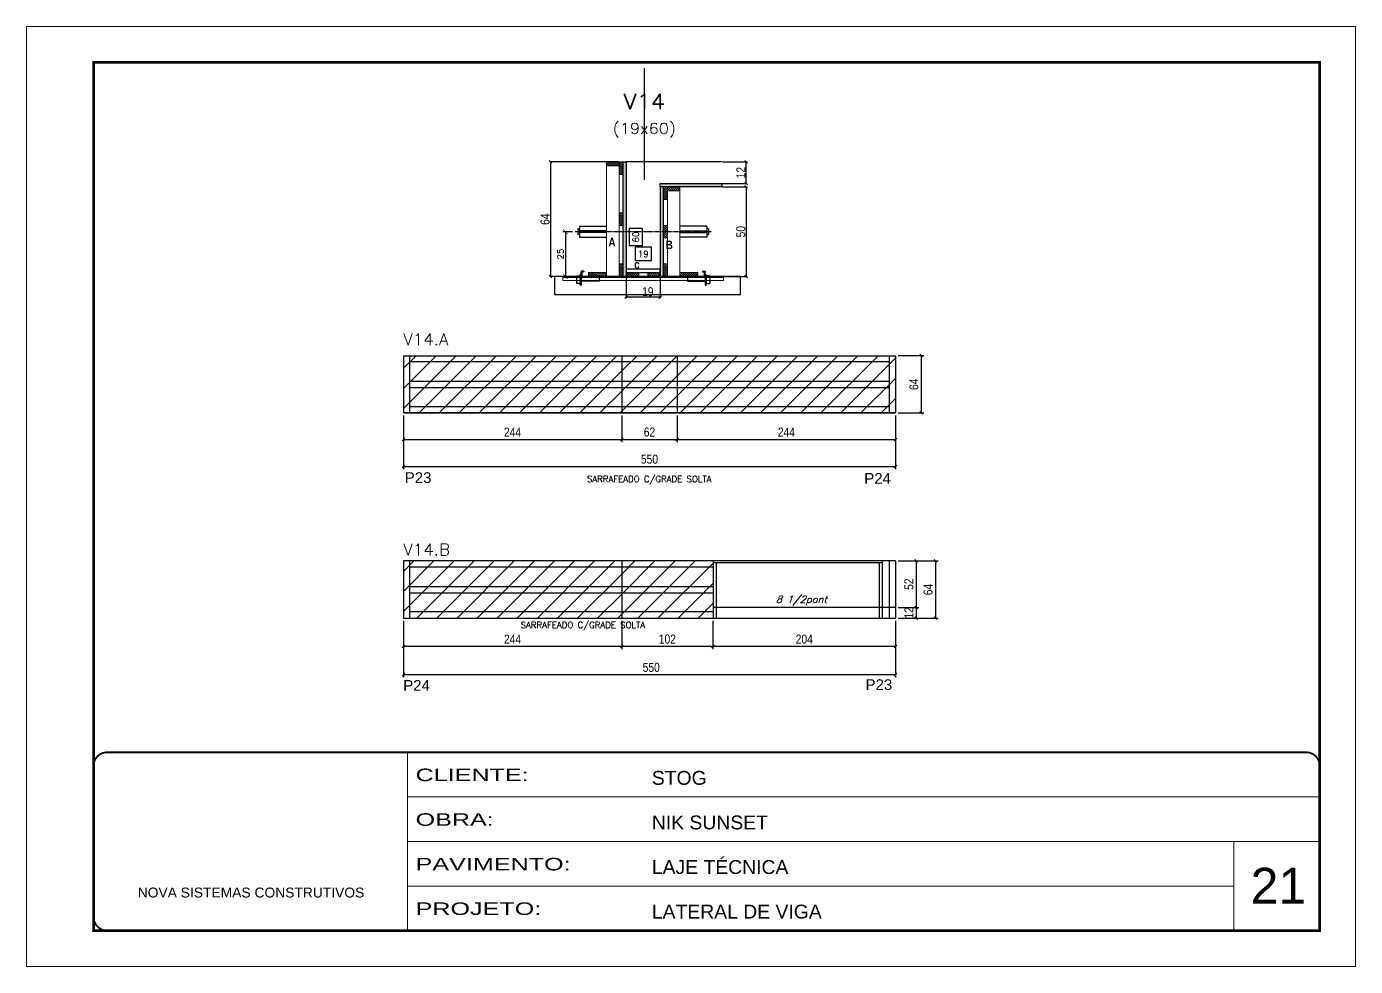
# Model space of a CAD drawing. Extents: x -10448 to -1189, y -11772 to 17235.
# Drawn here: x -10448 to -8963, y 10051 to 11101 of the extents above; entities that cross this region are included whole.
import ezdxf
from ezdxf.enums import TextEntityAlignment as Align

# ---------------------------------------------------------------- set-up
doc = ezdxf.new("R2010")
doc.units = 0
for name, pattern in [('CONTINUO', [0]), ('DASHED', [0.75, 0.5, -0.25]), ('HIDDEN', [0.375, 0.25, -0.125])]:
    doc.linetypes.add(name, pattern=pattern)
for name, color, linetype in [('5', 5, 'Continuous'), ('barrote', 251, 'Continuous'), ('COTA', 241, 'Continuous'), ('Cota Seção (2x)', 4, 'Continuous'), ('detalhes', 4, 'Continuous'), ('Painéis', 200, 'Continuous'), ('presilha', 1, 'Continuous'), ('Reaproveitamento', 251, 'Continuous'), ('SARR_2.2x7', 40, 'Continuous'), ('SARR_3.5x7', 81, 'Continuous'), ('TENSOR', 3, 'Continuous'), ('texto', 7, 'Continuous'), ('Texto de Titulo', 7, 'Continuous'), ('Texto Qtd Sarr', 242, 'Continuous')]:
    doc.layers.add(name, color=color, linetype=linetype)
for name, color, linetype, lineweight in [('CARIMBO', 255, 'Continuous', 9), ('CONCRETO', 251, 'Continuous', 25), ('Folhas', 255, 'Continuous', 9), ('Hachura', 251, 'Continuous', 9), ('Madeira', 126, 'Continuous', 18), ('SARRAFO DE PRESSAO', 251, 'DASHED', 9), ('SCO-___-LAJ', 2, 'Continuous', 0), ('Texto Seção', 7, 'Continuous', 15)]:
    doc.layers.add(name, color=color, linetype=linetype, lineweight=lineweight)
doc.styles.add('ARIAL', font='arial.ttf')
doc.styles.add('COTA TECNICA', font='techl___.ttf', dxfattribs={"height": 10})
doc.styles.add('COTA TECNICA 2X', font='techl___.ttf', dxfattribs={"height": 10})
doc.styles.add('REGUA-120', font='ROMANS.shx', dxfattribs={"height": 15})
doc.styles.add('Romans', font='romans.shx')
doc.styles.get("Standard").update_dxf_attribs({"font": 'arial.ttf'})
doc.styles.add('TECNICA', font='techb___.ttf', dxfattribs={"height": 10})
doc.styles.add('Tecnologia', font='')
doc.styles.get('Tecnologia').set_extended_font_data('Forgotten Futurist')
doc.dimstyles.new('Cota Seção (2x)', dxfattribs={"dimtxt": 7, "dimasz": 5, "dimexe": 3, "dimexo": 3, "dimgap": 2, "dimtad": 3, "dimdec": 1, "dimlfac": 0.5, "dimzin": 12, "dimdsep": 46, "dimtxsty": 'Romans', "dimblk": 'ARCHTICK', "dimcen": 0, "dimclrd": 4, "dimclre": 4, "dimclrt": 1, "dimadec": 1, "dimazin": 3, "dimtfac": 1, "dimtdec": 1, "dimtmove": 0, "dimatfit": 3, "dimldrblk": 'OBLIQUE', "dimfxl": 1, "dimtolj": 1, "dimtzin": 12, "dimarcsym": 0})
doc.dimstyles.new('Cota Seção interna', dxfattribs={"dimtxt": 7, "dimasz": 6, "dimexe": 0.18, "dimexo": 2, "dimgap": -4, "dimtad": 3, "dimdec": 1, "dimlfac": 0.5, "dimzin": 12, "dimdsep": 46, "dimtxsty": 'Romans', "dimblk": 'ARCHTICK', "dimcen": 0.09, "dimse1": 1, "dimse2": 1, "dimsd1": 1, "dimsd2": 1, "dimclrd": 180, "dimclre": 5, "dimclrt": 1, "dimadec": 0, "dimazin": 3, "dimtfac": 1, "dimtdec": 1, "dimtofl": 0, "dimtmove": 0, "dimatfit": 3, "dimldrblk": 'ARCHTICK', "dimfxl": 1, "dimtolj": 1, "dimtzin": 0, "dimarcsym": 0})
doc.dimstyles.new('PAINEL', dxfattribs={"dimtxt": 10, "dimasz": 3, "dimexe": 3, "dimexo": 3, "dimgap": 3, "dimtad": 1, "dimdec": 1, "dimzin": 12, "dimdsep": 46, "dimtxsty": 'COTA TECNICA', "dimblk1": 'OBLIQUE', "dimblk2": 'OBLIQUE', "dimsah": 1, "dimcen": 0.9, "dimclrd": 4, "dimclre": 4, "dimclrt": 240, "dimadec": 1, "dimazin": 3, "dimtfac": 1, "dimtdec": 1, "dimtmove": 0, "dimatfit": 3, "dimfxl": 1, "dimtolj": 1, "dimtzin": 12, "dimarcsym": 0})
doc.dimstyles.new('SECAO', dxfattribs={"dimscale": 0.333333, "dimtxt": 5, "dimasz": 9, "dimexe": 3, "dimexo": 3, "dimgap": 3, "dimtad": 1, "dimdec": 1, "dimlfac": 0.5, "dimzin": 12, "dimdsep": 46, "dimtxsty": 'COTA TECNICA 2X', "dimblk1": 'OBLIQUE', "dimblk2": 'OBLIQUE', "dimsah": 1, "dimcen": 0.9, "dimclrd": 4, "dimclre": 4, "dimclrt": 240, "dimadec": 1, "dimazin": 3, "dimtfac": 1, "dimtdec": 1, "dimtmove": 0, "dimatfit": 3, "dimfxl": 1, "dimtolj": 1, "dimtzin": 12, "dimarcsym": 0})
pattern_1 = [(45, (-144224.283, -8058.802), (-11.2253202, 11.2253202), [])]

# ---------------------------------------------------------------- blocks, each defined once
blk = doc.blocks.new('9999999999')
at = {"color": 30, "linetype": 'CONTINUO'}
for p, q in [((98564.6, 34230.2), (98564.6, 34429.4)), ((98564.6, 34379.6), (99584, 34379.6)), ((98564.6, 34329.8), (99488, 34329.8)), ((99584, 34329.8), (99488, 34329.8)), ((99488, 34329.8), (99488, 34230.2)), ((98564.6, 34280), (99488, 34280))]:
    blk.add_line(p, q, dxfattribs=at)
at = {"color": 30, "linetype": 'CONTINUO', "const_width": 2}
blk.add_lwpolyline([(99584, 34230.2), (99584, 34414.4, 0.414214), (99569, 34429.4), (98229, 34429.4, 0.414214), (98214, 34414.4), (98214, 34245.2, 0.414214), (98229, 34230.2), (99584, 34230.2)], format="xyb", dxfattribs=at)
at = {"layer": 'Folhas'}
blk.add_lwpolyline([(98139, 34190.2), (99624, 34190.2), (99624, 35240.2), (98139, 35240.2)], close=True, dxfattribs=at)
at = {"layer": 'Folhas', "color": 30, "const_width": 3}
blk.add_lwpolyline([(98214, 34230.2), (99584, 34230.2), (99584, 35200.2), (98214, 35200.2)], close=True, dxfattribs=at)
at = {"color": 7, "linetype": 'Continuous', "ltscale": 5, "style": 'ARIAL'}
for s, height, p in [('STOG', 15.48, (98837.7, 34393.1)), ('NIK SUNSET', 15.48, (98837.7, 34343.3)), ('LAJE TÉCNICA', 15.483, (98837.7, 34293.5)), ('NOVA SISTEMAS CONSTRUTIVOS', 11.059, (98263.2, 34267.2)), ('LATERAL DE VIGA', 15.483, (98837.7, 34243.7))]:
    blk.add_text(s, height=height, dxfattribs=at).set_placement(p)
at = {"layer": 'Folhas', "color": 7, "style": 'Tecnologia', "width": 1.5}
for s, p in [('CLIENTE:', (98573.7, 34397.2)), ('OBRA:', (98573.7, 34347.3)), ('PAVIMENTO:', (98573.7, 34297.5)), ('PROJETO:', (98573.7, 34247.7))]:
    blk.add_text(s, height=14, dxfattribs=at).set_placement(p)
blk = doc.blocks.new('_Oblique')
at = {"color": 0, "linetype": 'ByBlock', "lineweight": -2}
blk.add_line((-0.5, -0.5), (0.5, 0.5), dxfattribs=at)
blk = doc.blocks.new('*D621')
at = {"layer": 'COTA', "color": 4, "linetype": 'ByBlock', "lineweight": -2, "transparency": 16777216}
for p, q in [((-10027.2, 10666.7), (-10027.2, 10637.2)), ((-9783.2, 10666.7), (-9783.2, 10637.2)), ((-10027.2, 10640.2), (-9783.2, 10640.2))]:
    blk.add_line(p, q, dxfattribs=at)
at = {"layer": 'Defpoints', "color": 0, "linetype": 'ByBlock', "transparency": 16777216}
for p in [(-10027.2, 10669.7), (-9783.2, 10669.7), (-9783.2, 10640.2)]:
    blk.add_point(p, dxfattribs=at)
at = {"layer": 'COTA', "color": 4, "linetype": 'ByBlock', "lineweight": -2, "transparency": 16777216, "xscale": 3, "yscale": 3, "zscale": 3, "rotation": 180}
blk.add_blockref('_Oblique', (-10027.2, 10640.2), dxfattribs=at)
at = {"layer": 'COTA', "color": 4, "linetype": 'ByBlock', "lineweight": -2, "transparency": 16777216, "xscale": 3, "yscale": 3, "zscale": 3}
blk.add_blockref('_Oblique', (-9783.2, 10640.2), dxfattribs=at)
at = {"layer": 'COTA', "color": 240, "linetype": 'ByBlock', "transparency": 16777216, "insert": (-9905.2, 10648.3), "char_height": 10, "attachment_point": 5, "style": 'COTA TECNICA'}
blk.add_mtext('\\A1;244', dxfattribs=at)
blk = doc.blocks.new('*D622')
at = {"layer": 'COTA', "color": 4, "linetype": 'ByBlock', "lineweight": -2, "transparency": 16777216}
for p, q in [((-9783.2, 10666.7), (-9783.2, 10637.2)), ((-9721.2, 10666.7), (-9721.2, 10637.2)), ((-9783.2, 10640.2), (-9721.2, 10640.2))]:
    blk.add_line(p, q, dxfattribs=at)
at = {"layer": 'Defpoints', "color": 0, "linetype": 'ByBlock', "transparency": 16777216}
for p in [(-9783.2, 10669.7), (-9721.2, 10669.7), (-9721.2, 10640.2)]:
    blk.add_point(p, dxfattribs=at)
at = {"layer": 'COTA', "color": 4, "linetype": 'ByBlock', "lineweight": -2, "transparency": 16777216, "xscale": 3, "yscale": 3, "zscale": 3, "rotation": 180}
blk.add_blockref('_Oblique', (-9783.2, 10640.2), dxfattribs=at)
at = {"layer": 'COTA', "color": 4, "linetype": 'ByBlock', "lineweight": -2, "transparency": 16777216, "xscale": 3, "yscale": 3, "zscale": 3}
blk.add_blockref('_Oblique', (-9721.2, 10640.2), dxfattribs=at)
at = {"layer": 'COTA', "color": 240, "linetype": 'ByBlock', "transparency": 16777216, "insert": (-9752.2, 10648.3), "char_height": 10, "attachment_point": 5, "style": 'COTA TECNICA'}
blk.add_mtext('\\A1;62', dxfattribs=at)
blk = doc.blocks.new('*D623')
at = {"layer": 'COTA', "color": 4, "linetype": 'ByBlock', "lineweight": -2, "transparency": 16777216}
for p, q in [((-9721.2, 10666.7), (-9721.2, 10637.2)), ((-9477.2, 10666.7), (-9477.2, 10637.2)), ((-9721.2, 10640.2), (-9477.2, 10640.2))]:
    blk.add_line(p, q, dxfattribs=at)
at = {"layer": 'Defpoints', "color": 0, "linetype": 'ByBlock', "transparency": 16777216}
for p in [(-9721.2, 10669.7), (-9477.2, 10669.7), (-9477.2, 10640.2)]:
    blk.add_point(p, dxfattribs=at)
at = {"layer": 'COTA', "color": 4, "linetype": 'ByBlock', "lineweight": -2, "transparency": 16777216, "xscale": 3, "yscale": 3, "zscale": 3, "rotation": 180}
blk.add_blockref('_Oblique', (-9721.2, 10640.2), dxfattribs=at)
at = {"layer": 'COTA', "color": 4, "linetype": 'ByBlock', "lineweight": -2, "transparency": 16777216, "xscale": 3, "yscale": 3, "zscale": 3}
blk.add_blockref('_Oblique', (-9477.2, 10640.2), dxfattribs=at)
at = {"layer": 'COTA', "color": 240, "linetype": 'ByBlock', "transparency": 16777216, "insert": (-9599.2, 10648.3), "char_height": 10, "attachment_point": 5, "style": 'COTA TECNICA'}
blk.add_mtext('\\A1;244', dxfattribs=at)
blk = doc.blocks.new('*D624')
at = {"layer": 'COTA', "color": 4, "linetype": 'ByBlock', "lineweight": -2, "transparency": 16777216}
for p, q in [((-9681.2, 10437.4), (-9681.2, 10405.9)), ((-9477.2, 10437.4), (-9477.2, 10405.9)), ((-9477.2, 10408.9), (-9681.2, 10408.9))]:
    blk.add_line(p, q, dxfattribs=at)
at = {"layer": 'Defpoints', "color": 0, "linetype": 'ByBlock', "transparency": 16777216}
for p in [(-9681.2, 10440.4), (-9477.2, 10440.4), (-9681.2, 10408.9)]:
    blk.add_point(p, dxfattribs=at)
at = {"layer": 'COTA', "color": 4, "linetype": 'ByBlock', "lineweight": -2, "transparency": 16777216, "xscale": 3, "yscale": 3, "zscale": 3, "rotation": 180}
blk.add_blockref('_Oblique', (-9681.2, 10408.9), dxfattribs=at)
at = {"layer": 'COTA', "color": 4, "linetype": 'ByBlock', "lineweight": -2, "transparency": 16777216, "xscale": 3, "yscale": 3, "zscale": 3}
blk.add_blockref('_Oblique', (-9477.2, 10408.9), dxfattribs=at)
at = {"layer": 'COTA', "color": 240, "linetype": 'ByBlock', "transparency": 16777216, "insert": (-9579.2, 10417), "char_height": 10, "attachment_point": 5, "style": 'COTA TECNICA'}
blk.add_mtext('\\A1;204', dxfattribs=at)
blk = doc.blocks.new('*D614')
at = {"layer": 'COTA', "color": 4, "linetype": 'ByBlock', "lineweight": -2, "transparency": 16777216}
for p, q in [((-10027.2, 10437.4), (-10027.2, 10374.3)), ((-9477.2, 10437.4), (-9477.2, 10374.3)), ((-9477.2, 10377.3), (-10027.2, 10377.3))]:
    blk.add_line(p, q, dxfattribs=at)
at = {"layer": 'Defpoints', "color": 0, "linetype": 'ByBlock', "transparency": 16777216}
for p in [(-10027.2, 10440.4), (-9477.2, 10440.4), (-10027.2, 10377.3)]:
    blk.add_point(p, dxfattribs=at)
at = {"layer": 'COTA', "color": 4, "linetype": 'ByBlock', "lineweight": -2, "transparency": 16777216, "xscale": 3, "yscale": 3, "zscale": 3, "rotation": 180}
blk.add_blockref('_Oblique', (-10027.2, 10377.3), dxfattribs=at)
at = {"layer": 'COTA', "color": 4, "linetype": 'ByBlock', "lineweight": -2, "transparency": 16777216, "xscale": 3, "yscale": 3, "zscale": 3}
blk.add_blockref('_Oblique', (-9477.2, 10377.3), dxfattribs=at)
at = {"layer": 'COTA', "color": 240, "linetype": 'ByBlock', "transparency": 16777216, "insert": (-9750.2, 10385.4), "char_height": 10, "attachment_point": 5, "style": 'COTA TECNICA'}
blk.add_mtext('\\A1;550', dxfattribs=at)
blk = doc.blocks.new('*D625')
at = {"layer": 'COTA', "color": 4, "linetype": 'ByBlock', "lineweight": -2, "transparency": 16777216}
for p, q in [((-9783.2, 10437.4), (-9783.2, 10405.9)), ((-9681.2, 10437.4), (-9681.2, 10405.9)), ((-9681.2, 10408.9), (-9783.2, 10408.9))]:
    blk.add_line(p, q, dxfattribs=at)
at = {"layer": 'Defpoints', "color": 0, "linetype": 'ByBlock', "transparency": 16777216}
for p in [(-9783.2, 10440.4), (-9681.2, 10440.4), (-9783.2, 10408.9)]:
    blk.add_point(p, dxfattribs=at)
at = {"layer": 'COTA', "color": 4, "linetype": 'ByBlock', "lineweight": -2, "transparency": 16777216, "xscale": 3, "yscale": 3, "zscale": 3, "rotation": 180}
blk.add_blockref('_Oblique', (-9783.2, 10408.9), dxfattribs=at)
at = {"layer": 'COTA', "color": 4, "linetype": 'ByBlock', "lineweight": -2, "transparency": 16777216, "xscale": 3, "yscale": 3, "zscale": 3}
blk.add_blockref('_Oblique', (-9681.2, 10408.9), dxfattribs=at)
at = {"layer": 'COTA', "color": 240, "linetype": 'ByBlock', "transparency": 16777216, "insert": (-9732.2, 10417), "char_height": 10, "attachment_point": 5, "style": 'COTA TECNICA'}
blk.add_mtext('\\A1;102', dxfattribs=at)
blk = doc.blocks.new('*D626')
at = {"layer": 'COTA', "color": 4, "linetype": 'ByBlock', "lineweight": -2, "transparency": 16777216}
for p, q in [((-10027.2, 10437.4), (-10027.2, 10405.9)), ((-9783.2, 10437.4), (-9783.2, 10405.9)), ((-9783.2, 10408.9), (-10027.2, 10408.9))]:
    blk.add_line(p, q, dxfattribs=at)
at = {"layer": 'Defpoints', "color": 0, "linetype": 'ByBlock', "transparency": 16777216}
for p in [(-10027.2, 10440.4), (-9783.2, 10440.4), (-10027.2, 10408.9)]:
    blk.add_point(p, dxfattribs=at)
at = {"layer": 'COTA', "color": 4, "linetype": 'ByBlock', "lineweight": -2, "transparency": 16777216, "xscale": 3, "yscale": 3, "zscale": 3, "rotation": 180}
blk.add_blockref('_Oblique', (-10027.2, 10408.9), dxfattribs=at)
at = {"layer": 'COTA', "color": 4, "linetype": 'ByBlock', "lineweight": -2, "transparency": 16777216, "xscale": 3, "yscale": 3, "zscale": 3}
blk.add_blockref('_Oblique', (-9783.2, 10408.9), dxfattribs=at)
at = {"layer": 'COTA', "color": 240, "linetype": 'ByBlock', "transparency": 16777216, "insert": (-9905.2, 10417), "char_height": 10, "attachment_point": 5, "style": 'COTA TECNICA'}
blk.add_mtext('\\A1;244', dxfattribs=at)
blk = doc.blocks.new('*D627')
at = {"layer": 'COTA', "color": 4, "linetype": 'ByBlock', "lineweight": -2, "transparency": 16777216}
for p, q in [((-9474.2, 10504.4), (-9429.7, 10504.4)), ((-9432.7, 10504.4), (-9432.7, 10440.4)), ((-9474.2, 10440.4), (-9429.7, 10440.4))]:
    blk.add_line(p, q, dxfattribs=at)
at = {"layer": 'Defpoints', "color": 0, "linetype": 'ByBlock', "transparency": 16777216}
for p in [(-9477.2, 10504.4), (-9477.2, 10440.4), (-9432.7, 10440.4)]:
    blk.add_point(p, dxfattribs=at)
at = {"layer": 'COTA', "color": 4, "linetype": 'ByBlock', "lineweight": -2, "transparency": 16777216, "xscale": 3, "yscale": 3, "zscale": 3}
for p, rotation in [((-9432.7, 10504.4), 90), ((-9432.7, 10440.4), 270)]:
    blk.add_blockref('_Oblique', p, dxfattribs=dict(at, rotation=rotation))
at = {"layer": 'COTA', "color": 240, "linetype": 'ByBlock', "transparency": 16777216, "insert": (-9440.8, 10472.4), "char_height": 10, "attachment_point": 5, "rotation": 90, "style": 'COTA TECNICA'}
blk.add_mtext('\\A1;64', dxfattribs=at)
blk = doc.blocks.new('*D615')
at = {"layer": 'COTA', "color": 4, "linetype": 'ByBlock', "lineweight": -2, "transparency": 16777216}
for p, q in [((-9474.2, 10733.7), (-9445.5, 10733.7)), ((-9448.5, 10733.7), (-9448.5, 10669.7)), ((-9474.2, 10669.7), (-9445.5, 10669.7))]:
    blk.add_line(p, q, dxfattribs=at)
at = {"layer": 'Defpoints', "color": 0, "linetype": 'ByBlock', "transparency": 16777216}
for p in [(-9477.2, 10733.7), (-9477.2, 10669.7), (-9448.5, 10669.7)]:
    blk.add_point(p, dxfattribs=at)
at = {"layer": 'COTA', "color": 4, "linetype": 'ByBlock', "lineweight": -2, "transparency": 16777216, "xscale": 3, "yscale": 3, "zscale": 3}
for p, rotation in [((-9448.5, 10733.7), 90), ((-9448.5, 10669.7), 270)]:
    blk.add_blockref('_Oblique', p, dxfattribs=dict(at, rotation=rotation))
at = {"layer": 'COTA', "color": 240, "linetype": 'ByBlock', "transparency": 16777216, "insert": (-9456.6, 10701.7), "char_height": 10, "attachment_point": 5, "rotation": 90, "style": 'COTA TECNICA'}
blk.add_mtext('\\A1;64', dxfattribs=at)
blk = doc.blocks.new('*D616')
at = {"layer": 'COTA', "color": 4, "linetype": 'ByBlock', "lineweight": -2, "transparency": 16777216}
for p, q in [((-10027.2, 10666.7), (-10027.2, 10606.9)), ((-9477.2, 10666.7), (-9477.2, 10606.9)), ((-10027.2, 10609.9), (-9477.2, 10609.9))]:
    blk.add_line(p, q, dxfattribs=at)
at = {"layer": 'Defpoints', "color": 0, "linetype": 'ByBlock', "transparency": 16777216}
for p in [(-10027.2, 10669.7), (-9477.2, 10669.7), (-9477.2, 10609.9)]:
    blk.add_point(p, dxfattribs=at)
at = {"layer": 'COTA', "color": 4, "linetype": 'ByBlock', "lineweight": -2, "transparency": 16777216, "xscale": 3, "yscale": 3, "zscale": 3, "rotation": 180}
blk.add_blockref('_Oblique', (-10027.2, 10609.9), dxfattribs=at)
at = {"layer": 'COTA', "color": 4, "linetype": 'ByBlock', "lineweight": -2, "transparency": 16777216, "xscale": 3, "yscale": 3, "zscale": 3}
blk.add_blockref('_Oblique', (-9477.2, 10609.9), dxfattribs=at)
at = {"layer": 'COTA', "color": 240, "linetype": 'ByBlock', "transparency": 16777216, "insert": (-9752.2, 10618), "char_height": 10, "attachment_point": 5, "style": 'COTA TECNICA'}
blk.add_mtext('\\A1;550', dxfattribs=at)
blk = doc.blocks.new('*D617')
at = {"layer": 'COTA', "color": 4, "lineweight": -2, "transparency": 16777216}
for p, q in [((-9778.1, 10821.2), (-9778.1, 10798)), ((-9740.1, 10821.2), (-9740.1, 10798)), ((-9740.1, 10799), (-9778.1, 10799))]:
    blk.add_line(p, q, dxfattribs=at)
at = {"layer": 'Defpoints', "color": 0, "transparency": 16777216}
for p in [(-9778.1, 10822.2), (-9740.1, 10822.2), (-9778.1, 10799)]:
    blk.add_point(p, dxfattribs=at)
at = {"layer": 'COTA', "color": 4, "lineweight": -2, "transparency": 16777216, "xscale": 3, "yscale": 3, "zscale": 3, "rotation": 180}
blk.add_blockref('_Oblique', (-9778.1, 10799), dxfattribs=at)
at = {"layer": 'COTA', "color": 4, "lineweight": -2, "transparency": 16777216, "xscale": 3, "yscale": 3, "zscale": 3}
blk.add_blockref('_Oblique', (-9740.1, 10799), dxfattribs=at)
at = {"layer": 'COTA', "color": 240, "transparency": 16777216, "insert": (-9754.1, 10805.1), "char_height": 10, "attachment_point": 5, "style": 'COTA TECNICA 2X'}
blk.add_mtext('\\A1;19', dxfattribs=at)
blk = doc.blocks.new('*D618')
at = {"layer": 'COTA', "color": 4, "lineweight": -2, "transparency": 16777216}
for p, q in [((-9787.1, 10950.2), (-9863.7, 10950.2)), ((-9862.7, 10950.2), (-9862.7, 10822.2)), ((-9787.1, 10822.2), (-9863.7, 10822.2))]:
    blk.add_line(p, q, dxfattribs=at)
at = {"layer": 'Defpoints', "color": 0, "transparency": 16777216}
for p in [(-9786.1, 10950.2, 0), (-9862.7, 10822.2), (-9786.1, 10822.2, 0)]:
    blk.add_point(p, dxfattribs=at)
at = {"layer": 'COTA', "color": 4, "lineweight": -2, "transparency": 16777216, "xscale": 3, "yscale": 3, "zscale": 3}
for p, rotation in [((-9862.7, 10950.2), 90), ((-9862.7, 10822.2), 270)]:
    blk.add_blockref('_Oblique', p, dxfattribs=dict(at, rotation=rotation))
at = {"layer": 'COTA', "color": 240, "transparency": 16777216, "insert": (-9868.8, 10886.2), "char_height": 10, "attachment_point": 5, "rotation": 90, "style": 'COTA TECNICA 2X'}
blk.add_mtext('\\A1;64', dxfattribs=at)
blk = doc.blocks.new('*D619')
at = {"layer": 'COTA', "color": 4, "lineweight": -2, "transparency": 16777216}
for p, q in [((-9670.4, 10922.2), (-9643, 10922.2)), ((-9644, 10922.2), (-9644, 10822.2)), ((-9731.1, 10822.2), (-9643, 10822.2))]:
    blk.add_line(p, q, dxfattribs=at)
at = {"layer": 'Defpoints', "color": 0, "transparency": 16777216}
for p in [(-9671.4, 10922.2), (-9732.1, 10822.2, 0), (-9644, 10822.2)]:
    blk.add_point(p, dxfattribs=at)
at = {"layer": 'COTA', "color": 4, "lineweight": -2, "transparency": 16777216, "xscale": 3, "yscale": 3, "zscale": 3}
for p, rotation in [((-9644, 10922.2), 90), ((-9644, 10822.2), 270)]:
    blk.add_blockref('_Oblique', p, dxfattribs=dict(at, rotation=rotation))
at = {"layer": 'COTA', "color": 240, "transparency": 16777216, "insert": (-9650.1, 10872.2), "char_height": 10, "attachment_point": 5, "rotation": 90, "style": 'COTA TECNICA 2X'}
blk.add_mtext('\\A1;50', dxfattribs=at)
blk = doc.blocks.new('*D620')
at = {"layer": 'COTA', "color": 4, "lineweight": -2, "transparency": 16777216}
for p, q in [((-9670.6, 10950.2), (-9643, 10950.2)), ((-9644, 10926.2), (-9644, 10950.2)), ((-9670.4, 10926.2), (-9643, 10926.2))]:
    blk.add_line(p, q, dxfattribs=at)
at = {"layer": 'Defpoints', "color": 0, "transparency": 16777216}
for p in [(-9671.6, 10950.2), (-9644, 10950.2), (-9671.4, 10926.2)]:
    blk.add_point(p, dxfattribs=at)
at = {"layer": 'COTA', "color": 4, "lineweight": -2, "transparency": 16777216, "xscale": 3, "yscale": 3, "zscale": 3}
for p, rotation in [((-9644, 10950.2), 90), ((-9644, 10926.2), 270)]:
    blk.add_blockref('_Oblique', p, dxfattribs=dict(at, rotation=rotation))
at = {"layer": 'COTA', "color": 240, "transparency": 16777216, "insert": (-9650.1, 10938.2), "char_height": 10, "attachment_point": 5, "rotation": 90, "style": 'COTA TECNICA 2X'}
blk.add_mtext('\\A1;12', dxfattribs=at)
blk = doc.blocks.new('*D628')
at = {"layer": 'Cota Seção (2x)', "color": 180, "lineweight": -2, "transparency": 16777216}
for p, q in [((-9760, 10875.7), (-9775, 10875.7)), ((-9775, 10875.7), (-9775, 10856.7)), ((-9760, 10856.7), (-9760, 10875.7)), ((-9775, 10856.7), (-9760, 10856.7))]:
    blk.add_line(p, q, dxfattribs=at)
at = {"layer": 'Defpoints', "color": 0, "transparency": 16777216}
for p in [(-9778.1, 10950.2), (-9756, 10950.2), (-9778.1, 10830.2)]:
    blk.add_point(p, dxfattribs=at)
at = {"layer": 'Cota Seção (2x)', "color": 1, "transparency": 16777216, "insert": (-9767.5, 10866.2), "char_height": 7, "attachment_point": 5, "rotation": 90, "style": 'Romans'}
blk.add_mtext('\\A1;60', dxfattribs=at)
blk = doc.blocks.new('_ArchTick')
at = {"color": 0, "linetype": 'ByBlock', "const_width": 0.15}
blk.add_lwpolyline([(-0.5, -0.5), (0.5, 0.5)], dxfattribs=at)
blk = doc.blocks.new('*D629')
at = {"layer": 'Cota Seção (2x)', "color": 180, "lineweight": -2, "transparency": 16777216}
for p, q in [((-9750.1, 10854.9), (-9768.1, 10854.9)), ((-9768.1, 10854.9), (-9768.1, 10839.9)), ((-9750.1, 10839.9), (-9750.1, 10854.9)), ((-9768.1, 10839.9), (-9750.1, 10839.9))]:
    blk.add_line(p, q, dxfattribs=at)
at = {"layer": 'Defpoints', "color": 0, "transparency": 16777216}
for p in [(-9778.1, 10835.9), (-9778.1, 10830.2), (-9740.1, 10830.2)]:
    blk.add_point(p, dxfattribs=at)
at = {"layer": 'Cota Seção (2x)', "color": 1, "transparency": 16777216, "insert": (-9759.1, 10847.4), "char_height": 7, "attachment_point": 5, "style": 'Romans'}
blk.add_mtext('\\A1;19', dxfattribs=at)
blk = doc.blocks.new('titulo1')
at = {"layer": 'Defpoints', "color": 252, "linetype": 'HIDDEN', "ltscale": 2}
blk.add_line((0, 0), (0, 125), dxfattribs=at)
at = {"layer": 'Defpoints', "style": 'Romans', "oblique": 15}
blk.add_attdef('FOLHA', text='', height=10, dxfattribs=at).set_placement((0, 15.6), align=Align.MIDDLE_CENTER)
at = {"layer": 'Texto Qtd Sarr', "color": 3, "style": 'Romans', "oblique": 15}
for tag, height, p in [('TITULO', 17, (0, 71.4)), ('SEÇÃO', 12, (0, 41.5))]:
    blk.add_attdef(tag, text='', height=height, dxfattribs=at).set_placement(p, align=Align.MIDDLE_CENTER)
blk = doc.blocks.new('*D630')
at = {"layer": 'COTA', "color": 4, "lineweight": -2, "transparency": 16777216}
for p, q in [((-9474.2, 10504.4), (-9451.2, 10504.4)), ((-9454.2, 10504.4), (-9454.2, 10452.4)), ((-9474.2, 10452.4), (-9451.2, 10452.4))]:
    blk.add_line(p, q, dxfattribs=at)
at = {"layer": 'Defpoints', "color": 0, "transparency": 16777216}
for p in [(-9477.2, 10504.4), (-9477.2, 10452.4), (-9454.2, 10452.4)]:
    blk.add_point(p, dxfattribs=at)
at = {"layer": 'COTA', "color": 4, "lineweight": -2, "transparency": 16777216, "xscale": 3, "yscale": 3, "zscale": 3}
for p, rotation in [((-9454.2, 10504.4), 90), ((-9454.2, 10452.4), 270)]:
    blk.add_blockref('_Oblique', p, dxfattribs=dict(at, rotation=rotation))
at = {"layer": 'COTA', "color": 240, "transparency": 16777216, "insert": (-9462.3, 10478.4), "char_height": 10, "attachment_point": 5, "rotation": 90, "style": 'COTA TECNICA'}
blk.add_mtext('\\A1;52', dxfattribs=at)
blk = doc.blocks.new('*D631')
at = {"layer": 'COTA', "color": 4, "lineweight": -2, "transparency": 16777216}
for p, q in [((-9474.2, 10452.4), (-9451.2, 10452.4)), ((-9474.2, 10440.4), (-9451.2, 10440.4)), ((-9454.2, 10452.4), (-9454.2, 10440.4))]:
    blk.add_line(p, q, dxfattribs=at)
at = {"layer": 'Defpoints', "color": 0, "transparency": 16777216}
for p in [(-9477.2, 10452.4), (-9477.2, 10440.4), (-9454.2, 10440.4)]:
    blk.add_point(p, dxfattribs=at)
at = {"layer": 'COTA', "color": 4, "lineweight": -2, "transparency": 16777216, "xscale": 3, "yscale": 3, "zscale": 3}
for p, rotation in [((-9454.2, 10452.4), 90), ((-9454.2, 10440.4), 270)]:
    blk.add_blockref('_Oblique', p, dxfattribs=dict(at, rotation=rotation))
at = {"layer": 'COTA', "color": 240, "transparency": 16777216, "insert": (-9462.3, 10446.4), "char_height": 10, "attachment_point": 5, "rotation": 90, "style": 'COTA TECNICA'}
blk.add_mtext('\\A1;12', dxfattribs=at)
blk = doc.blocks.new('PRESILHA METÁLICA 1')
at = {"layer": 'presilha'}
for p, q in [((0, 13), (6, 13)), ((0, 13), (0, 0)), ((6, 0), (0, 0)), ((6, 15.5), (7.5, 15.5)), ((6, -2.5), (6, 15.5)), ((6, 13), (6, 0)), ((7.5, 10.6), (7.5, 19.9)), ((7.5, 15.5), (7.5, -2.5)), ((37.5, 4.1), (7.5, 4.1)), ((12, 21), (8.6, 21)), ((9, 11.6), (9, 18.9)), ((12, 19.5), (9.6, 19.5)), ((37.5, 11), (9.6, 11)), ((12, 21), (12, 19.5)), ((37.5, 11), (37.5, 4.1)), ((7.5, -2.5), (6, -2.5))]:
    blk.add_line(p, q, dxfattribs=at)
for centre, radius, start, end in [((8.6, 19.9), 1.14, 90, 180), ((9.6, 18.9), 0.57, 90, 180), ((9.6, 11.6), 0.57, 180, 270)]:
    blk.add_arc(centre, radius, start, end, dxfattribs=at)
blk = doc.blocks.new('*D1039')
at = {"layer": 'COTA', "color": 4, "lineweight": -2, "transparency": 16777216}
for p, q in [((-9838.3, 10872.2), (-9849.1, 10872.2)), ((-9846.1, 10872.2), (-9846.1, 10822.2)), ((-9823.3, 10822.2), (-9849.1, 10822.2))]:
    blk.add_line(p, q, dxfattribs=at)
at = {"layer": 'Defpoints', "color": 0, "transparency": 16777216}
for p in [(-9835.3, 10872.2), (-9846.1, 10822.2), (-9820.3, 10822.2)]:
    blk.add_point(p, dxfattribs=at)
at = {"layer": 'COTA', "color": 4, "lineweight": -2, "transparency": 16777216, "xscale": 5, "yscale": 5, "zscale": 5}
for p, rotation in [((-9846.1, 10872.2), 90), ((-9846.1, 10822.2), 270)]:
    blk.add_blockref('_ArchTick', p, dxfattribs=dict(at, rotation=rotation))
at = {"layer": 'COTA', "color": 1, "transparency": 16777216, "insert": (-9851.6, 10847.2), "char_height": 7, "attachment_point": 5, "rotation": 90, "style": 'Romans'}
blk.add_mtext('\\A1;25', dxfattribs=at)

msp = doc.modelspace()

# ---------------------------------------------------------------- hatches: boundary and pattern name
at = {"layer": 'Hachura'}
h = msp.add_hatch(dxfattribs=at)
h.set_pattern_fill('ANSI31', color=256, scale=0.5, angle=90, style=0)
h.set_pattern_definition([(135, (-32650.7493, 19253.4236), (-1.12253202, -1.12253202), [])])
h.paths.add_polyline_path([(-9800.13, 10950.18), (-9800.13, 10945.78), (-9786.13, 10945.78), (-9786.13, 10950.18)])
h = msp.add_hatch(color=256, dxfattribs=at)
h.dxf.hatch_style = 1
h.paths.add_polyline_path([(-9778.13, 10950.18), (-9781.73, 10950.18), (-9781.73, 10936.18), (-9781.73, 10822.18), (-9778.13, 10822.18), (-9778.13, 10826.58)])
h = msp.add_hatch(color=256, dxfattribs=at)
h.dxf.hatch_style = 1
h.paths.add_polyline_path([(-9671.43, 10926.18), (-9740.13, 10926.18), (-9740.13, 10922.18), (-9671.43, 10922.18)])
h = msp.add_hatch(color=256, dxfattribs=at)
h.dxf.hatch_style = 1
h.paths.add_polyline_path([(-9736.53, 10922.18), (-9740.13, 10922.18), (-9740.13, 10822.18), (-9736.53, 10822.18), (-9736.53, 10836.18)])
h = msp.add_hatch(dxfattribs=at)
h.set_pattern_fill('ANSI31', color=256, scale=0.5, angle=90, style=0)
h.set_pattern_definition([(135, (-32582.7493, 19225.4236), (-1.12253202, -1.12253202), [])])
h.paths.add_polyline_path([(-9732.13, 10922.18), (-9732.13, 10917.78), (-9718.13, 10917.78), (-9718.13, 10922.18)])
h = msp.add_hatch(dxfattribs=at)
h.set_pattern_fill('ANSI31', color=256, scale=0.5, angle=270, style=0)
h.set_pattern_definition([(315, (13164.3054, 2592.5361), (1.12253202, 1.12253202), [])])
h.paths.add_polyline_path([(-9820.31, 10822.18), (-9820.31, 10826.58), (-9800.31, 10826.58), (-9800.31, 10822.18)])
h = msp.add_hatch(dxfattribs=at)
h.set_pattern_fill('ANSI31', color=256, scale=0.5, angle=270, style=0)
h.set_pattern_definition([(315, (13192.4911, 2592.5361), (1.12253202, 1.12253202), [])])
h.paths.add_polyline_path([(-9698.13, 10822.18), (-9698.13, 10826.58), (-9718.13, 10826.58), (-9718.13, 10822.18)])
at = {"layer": 'Madeira'}
h = msp.add_hatch(dxfattribs=at)
h.set_pattern_fill('ANSI31', color=256, scale=0.5)
h.set_pattern_definition([(45, (-133262.8244, -22934.4122), (-1.122532015, 1.122532015), [])])
h.paths.add_polyline_path([(-9786.13, 10950.18), (-9781.73, 10950.18), (-9781.73, 10936.18), (-9786.13, 10936.18)])
h = msp.add_hatch(dxfattribs=at)
h.set_pattern_fill('ANSI31', color=256, scale=0.5)
h.set_pattern_definition([(45, (-133312.4244, -22962.4122), (-1.122532015, 1.122532015), [])])
h.paths.add_polyline_path([(-9736.53, 10922.18), (-9732.13, 10922.18), (-9732.13, 10908.18), (-9736.53, 10908.18)])
h = msp.add_hatch(dxfattribs=at)
h.set_pattern_fill('ANSI31', color=256, scale=0.5)
h.set_pattern_definition([(45, (-133262.8244, -22991.4122), (-1.122532015, 1.122532015), [])])
h.paths.add_polyline_path([(-9786.13, 10893.18), (-9781.73, 10893.18), (-9781.73, 10879.18), (-9786.13, 10879.18)])
h = msp.add_hatch(dxfattribs=at)
h.set_pattern_fill('ANSI31', color=256, scale=0.5)
h.set_pattern_definition([(45, (-133312.4244, -23005.4122), (-1.122532015, 1.122532015), [])])
h.paths.add_polyline_path([(-9736.53, 10879.18), (-9732.13, 10879.18), (-9732.13, 10865.18), (-9736.53, 10865.18)])
h = msp.add_hatch(dxfattribs=at)
h.set_pattern_fill('ANSI31', color=256, scale=0.5)
h.set_pattern_definition([(45, (-133262.8244, -23048.4122), (-1.122532015, 1.122532015), [])])
h.paths.add_polyline_path([(-9786.13, 10836.18), (-9781.73, 10836.18), (-9781.73, 10822.18), (-9786.13, 10822.18)])
h = msp.add_hatch(dxfattribs=at)
h.set_pattern_fill('ANSI31', color=256, scale=0.5, angle=90)
h.set_pattern_definition([(135, (24102.3374, -112689.9899), (-1.122532015, -1.122532015), [])])
h.paths.add_polyline_path([(-9764.13, 10826.58), (-9764.13, 10822.18), (-9778.13, 10822.18), (-9778.13, 10826.58)])
h = msp.add_hatch(dxfattribs=at)
h.set_pattern_fill('ANSI31', color=256, scale=0.5, angle=90)
h.set_pattern_definition([(135, (24126.3374, -112689.9899), (-1.122532015, -1.122532015), [])])
h.paths.add_polyline_path([(-9740.13, 10826.58), (-9740.13, 10822.18), (-9754.13, 10822.18), (-9754.13, 10826.58)])
h = msp.add_hatch(dxfattribs=at)
h.set_pattern_fill('ANSI31', color=256, scale=0.5)
h.set_pattern_definition([(45, (-133312.4244, -23048.4122), (-1.122532015, 1.122532015), [])])
h.paths.add_polyline_path([(-9736.53, 10836.18), (-9732.13, 10836.18), (-9732.13, 10822.18), (-9736.53, 10822.18)])
at = {"layer": 'Reaproveitamento', "linetype": 'ByBlock'}
h = msp.add_hatch(dxfattribs=at)
h.set_pattern_fill('ANSI31', color=256, scale=5)
h.set_pattern_definition(pattern_1)
h.paths.add_polyline_path([(-9783.18, 10669.66), (-9783.18, 10733.66), (-10027.18, 10733.66), (-10027.18, 10669.66)])
h = msp.add_hatch(dxfattribs=at)
h.set_pattern_fill('ANSI31', color=256, scale=5)
h.set_pattern_definition(pattern_1)
h.paths.add_polyline_path([(-9721.18, 10733.66), (-9783.18, 10733.66), (-9783.18, 10669.66), (-9721.18, 10669.66)])
h = msp.add_hatch(dxfattribs=at)
h.set_pattern_fill('ANSI31', color=256, scale=5)
h.set_pattern_definition(pattern_1)
h.paths.add_polyline_path([(-9721.18, 10733.66), (-9721.18, 10669.66), (-9477.18, 10669.66), (-9477.18, 10733.66)])
at = {"layer": 'Reaproveitamento'}
h = msp.add_hatch(dxfattribs=at)
h.set_pattern_fill('ANSI31', color=256, scale=5)
h.paths.add_polyline_path([(-9783.18, 10504.38), (-10027.18, 10504.38), (-10027.18, 10440.38), (-9783.18, 10440.38)])
h = msp.add_hatch(dxfattribs=at)
h.set_pattern_fill('ANSI31', color=256, scale=5)
h.paths.add_polyline_path([(-9681.18, 10504.38), (-9783.18, 10504.38), (-9783.18, 10440.38), (-9681.18, 10440.38)])

# ---------------------------------------------------------------- linework, layer by layer
at = {"ltscale": 3}
for p, q in [((-9832.31, 10875.23), (-9832.31, 10869.23)), ((-9830.31, 10875.23), (-9832.31, 10875.23)), ((-9830.31, 10878.23), (-9830.31, 10866.23)), ((-9830.31, 10878.23), (-9800.31, 10878.23)), ((-9800.31, 10873.23), (-9830.31, 10873.23)), ((-9800.31, 10871.23), (-9830.31, 10871.23)), ((-9688.13, 10878.23), (-9718.13, 10878.23)), ((-9718.13, 10873.23), (-9688.13, 10873.23)), ((-9718.13, 10871.23), (-9688.13, 10871.23)), ((-9688.13, 10878.23), (-9688.13, 10866.23)), ((-9686.13, 10875.23), (-9688.13, 10875.23)), ((-9686.13, 10875.23), (-9686.13, 10869.23)), ((-9830.31, 10869.23), (-9832.31, 10869.23)), ((-9830.31, 10866.23), (-9800.31, 10866.23)), ((-9688.13, 10866.23), (-9718.13, 10866.23)), ((-9688.13, 10869.23), (-9686.13, 10869.23))]:
    msp.add_line(p, q, dxfattribs=at)
at = {"layer": 'barrote', "elevation": 0}
msp.add_lwpolyline([(-9858.17, 10802.18), (-9650.4, 10802.18), (-9650.4, 10822.18), (-9858.17, 10822.18)], close=True, dxfattribs=at)
at = {"layer": 'CONCRETO', "linetype": 'Continuous'}
msp.add_line((-9671.6, 10950.18), (-9778.13, 10950.18), dxfattribs=at)
at = {"layer": 'Madeira', "elevation": 0}
for points in [[(-9800.13, 10950.18), (-9800.13, 10945.78), (-9786.13, 10945.78), (-9786.13, 10950.18)], [(-9800.13, 10822.18), (-9786.13, 10822.18), (-9786.13, 10950.18), (-9800.13, 10950.18)], [(-9786.13, 10950.18), (-9786.13, 10936.18), (-9781.73, 10936.18), (-9781.73, 10950.18)], [(-9786.13, 10893.18), (-9786.13, 10879.18), (-9781.73, 10879.18), (-9781.73, 10893.18)], [(-9736.53, 10879.18), (-9736.53, 10865.18), (-9732.13, 10865.18), (-9732.13, 10879.18)], [(-9820.31, 10822.18), (-9820.31, 10826.58), (-9800.31, 10826.58), (-9800.31, 10822.18)], [(-9786.13, 10836.18), (-9786.13, 10822.18), (-9781.73, 10822.18), (-9781.73, 10836.18)], [(-9778.13, 10826.58), (-9764.13, 10826.58), (-9764.13, 10822.18), (-9778.13, 10822.18)], [(-9754.13, 10826.58), (-9740.13, 10826.58), (-9740.13, 10822.18), (-9754.13, 10822.18)], [(-9736.53, 10836.18), (-9736.53, 10822.18), (-9732.13, 10822.18), (-9732.13, 10836.18)], [(-9698.13, 10822.18), (-9698.13, 10826.58), (-9718.13, 10826.58), (-9718.13, 10822.18)]]:
    msp.add_lwpolyline(points, close=True, dxfattribs=at)
at = {"layer": 'Madeira'}
for points in [[(-9736.53, 10922.18), (-9736.53, 10908.18), (-9732.13, 10908.18), (-9732.13, 10922.18)], [(-9732.13, 10922.18), (-9732.13, 10917.78), (-9718.13, 10917.78), (-9718.13, 10922.18)], [(-9732.13, 10822.18), (-9718.13, 10822.18), (-9718.13, 10922.18), (-9732.13, 10922.18)]]:
    msp.add_lwpolyline(points, close=True, dxfattribs=at)
at = {"layer": 'Painéis'}
for p, q in [((-9671.43, 10926.18), (-9671.43, 10922.18)), ((-10027.18, 10733.66), (-9477.18, 10733.66)), ((-10027.18, 10733.66), (-10027.18, 10669.66)), ((-10027.18, 10733.66), (-9477.18, 10733.66)), ((-9783.18, 10733.66), (-9783.18, 10669.66)), ((-9721.18, 10733.66), (-9721.18, 10669.66)), ((-9477.18, 10733.66), (-9477.18, 10669.66)), ((-9477.18, 10669.66), (-10027.18, 10669.66)), ((-10027.18, 10669.66), (-9477.18, 10669.66)), ((-9681.18, 10504.38), (-10027.18, 10504.38)), ((-10027.18, 10504.38), (-10027.18, 10440.38)), ((-9783.18, 10504.38), (-9783.18, 10440.38)), ((-9477.18, 10504.38), (-9681.18, 10504.38)), ((-9681.18, 10504.38), (-9681.18, 10440.38)), ((-9477.18, 10504.38), (-9477.18, 10440.38)), ((-10027.18, 10440.38), (-9681.18, 10440.38)), ((-9477.18, 10452.38), (-9681.18, 10452.38)), ((-9681.18, 10440.38), (-9477.18, 10440.38))]:
    msp.add_line(p, q, dxfattribs=at)
at = {"layer": 'Painéis', "linetype": 'Continuous', "elevation": 0}
for points in [[(-9781.73, 10822.18), (-9781.73, 10950.18), (-9778.13, 10950.18), (-9778.13, 10822.18)], [(-9736.53, 10822.18), (-9736.53, 10922.18), (-9740.13, 10922.18), (-9740.13, 10822.18)], [(-9740.13, 10830.18), (-9778.13, 10830.18), (-9778.13, 10826.58), (-9740.13, 10826.58)]]:
    msp.add_lwpolyline(points, close=True, dxfattribs=at)
at = {"layer": 'Painéis', "linetype": 'Continuous'}
msp.add_lwpolyline([(-9671.43, 10922.18), (-9740.13, 10922.18), (-9740.13, 10926.18), (-9671.43, 10926.18)], dxfattribs=at)
at = {"layer": 'SARR_2.2x7', "linetype": 'Continuous'}
for p, q in [((-10020.18, 10733.66), (-10020.18, 10669.66)), ((-9783.18, 10726.66), (-10020.18, 10726.66)), ((-9721.18, 10726.66), (-9783.18, 10726.66)), ((-9484.18, 10726.66), (-9721.18, 10726.66)), ((-9484.18, 10733.66), (-9484.18, 10669.66)), ((-9783.18, 10704.66), (-10020.18, 10704.66)), ((-9783.18, 10697.66), (-10020.18, 10697.66)), ((-9721.18, 10704.66), (-9783.18, 10704.66)), ((-9721.18, 10697.66), (-9783.18, 10697.66)), ((-9484.18, 10704.66), (-9721.18, 10704.66)), ((-9484.18, 10697.66), (-9721.18, 10697.66)), ((-9783.18, 10676.66), (-10020.18, 10676.66)), ((-9721.18, 10676.66), (-9783.18, 10676.66)), ((-9484.18, 10676.66), (-9721.18, 10676.66)), ((-10020.18, 10504.38), (-10020.18, 10440.38)), ((-9492.18, 10502.18), (-9681.18, 10502.18)), ((-9484.18, 10504.38), (-9484.18, 10440.38)), ((-9783.18, 10497.38), (-10020.18, 10497.38)), ((-9681.18, 10497.38), (-9783.18, 10497.38)), ((-9783.18, 10475.38), (-10020.18, 10475.38)), ((-9681.18, 10475.38), (-9783.18, 10475.38)), ((-9783.18, 10468.38), (-10020.18, 10468.38)), ((-9681.18, 10468.38), (-9783.18, 10468.38)), ((-9783.18, 10447.38), (-10020.18, 10447.38)), ((-9681.18, 10447.38), (-9783.18, 10447.38))]:
    msp.add_line(p, q, dxfattribs=at)
at = {"layer": 'SARR_3.5x7'}
for p, q in [((-9681.18, 10504.38), (-9681.18, 10440.38)), ((-9677.68, 10502.18), (-9677.68, 10440.38)), ((-9495.68, 10502.18), (-9495.68, 10440.38)), ((-9492.18, 10504.38), (-9492.18, 10440.38))]:
    msp.add_line(p, q, dxfattribs=at)
at = {"layer": 'SCO-___-LAJ', "color": 1, "elevation": 0}
msp.add_lwpolyline([(-9849.17, 10820.85), (-9669.28, 10820.85), (-9669.28, 10817.65), (-9849.17, 10817.65)], close=True, dxfattribs=at)
at = {"layer": 'TENSOR', "linetype": 'HIDDEN', "ltscale": 0.5}
msp.add_line((-9835.31, 10872.23), (-9682.83, 10872.23), dxfattribs=at)

# ---------------------------------------------------------------- block references
at = {"layer": 'presilha', "yscale": 0.6666666666666666, "zscale": 0.6666666666666666}
for p, xscale in [((-9833.58, 10814.21), 0.6666666666666666), ((-9684.86, 10814.21), -0.6666666666666666)]:
    msp.add_blockref('PRESILHA METÁLICA 1', p, dxfattribs=dict(at, xscale=xscale))
at = {"layer": 'SARRAFO DE PRESSAO', "color": 6, "linetype": 'ByBlock'}
msp.add_blockref('9999999999', (-108587.26, -24138.85), dxfattribs=at)
at = {"layer": 'Texto Seção'}
ref = msp.add_blockref('titulo1', (-9757.88, 10930.04), dxfattribs=at)
ref.add_attrib('TITULO', 'V14', dxfattribs={"layer": 'Texto de Titulo', "color": 7, "height": 17, "style": 'Romans', "width": 1.1}).set_placement((-9757.88, 11017.54), align=Align.MIDDLE_CENTER)
ref.add_attrib('SEÇÃO', '(19x60)', dxfattribs={"layer": 'Texto de Titulo', "color": 7, "height": 12, "style": 'Romans', "width": 1.1}).set_placement((-9757.88, 10987.54), align=Align.MIDDLE_CENTER)

# ---------------------------------------------------------------- texts
at = {"layer": '5', "linetype": 'Continuous'}
for s, rotation, p in [('P23', 0.00004, (-10025.65, 10591.43)), ('P24', 0.00004, (-9512.16, 10590.6)), ('P24', 359.99996, (-10027.38, 10359.32)), ('P23', 359.99996, (-9510.71, 10360.15))]:
    msp.add_text(s, height=12, rotation=rotation, dxfattribs=at).set_placement(p)
at = {"layer": 'CARIMBO', "style": 'ARIAL'}
msp.add_text('21', height=40, dxfattribs=at).set_placement((-9080.42, 10121.5))
at = {"layer": 'detalhes', "style": 'TECNICA'}
for s, p in [('A', (-9798.06, 10855.74)), ('B', (-9733.97, 10852.73)), ('c', (-9769.28, 10830.84))]:
    msp.add_text(s, height=9.6, dxfattribs=at).set_placement(p)
at = {"layer": 'Painéis', "color": 1, "char_height": 7, "attachment_point": 5, "style": 'Romans'}
for insert in [(-9752.41, 10594.75), (-9826.54, 10431.69)]:
    msp.add_mtext('\\A1;SARRAFEADO C/GRADE SOLTA', dxfattribs=dict(at, insert=insert))
at = {"layer": 'texto', "color": 2, "insert": (-9582.48, 10460.08), "char_height": 8, "attachment_point": 5, "style": 'Romans'}
msp.add_mtext('{\\Q19;\\C256;8 1/2pont}', dxfattribs=at)
at = {"layer": 'Texto Seção', "style": 'REGUA-120', "width": 1.05}
for s, p in [('V14.A', (-10027.18, 10745.43)), ('V14.B', (-10027.18, 10510.57))]:
    msp.add_text(s, height=13, dxfattribs=at).set_placement(p)

# ---------------------------------------------------------------- dimensions: what is measured, and where the dimension line sits
at = {"layer": 'COTA'}
for base, p1, p2, dimstyle, picture, middle in [((-9862.67, 10822.18), (-9786.13, 10950.18), (-9786.13, 10822.18), 'SECAO', '*D618', (-9868.77, 10886.18)), ((-9643.99, 10950.18), (-9671.43, 10926.18), (-9671.6, 10950.18), 'SECAO', '*D620', (-9650.05, 10938.18)), ((-9846.09, 10822.18), (-9835.31, 10872.23), (-9820.31, 10822.18), 'Cota Seção (2x)', '*D1039', (-9851.59, 10847.21)), ((-9454.21, 10452.38), (-9477.18, 10504.38), (-9477.18, 10452.38), 'PAINEL', '*D630', (-9462.32, 10478.38))]:
    dim = msp.add_linear_dim(base=base, p1=p1, p2=p2, angle=90, dimstyle=dimstyle, dxfattribs=at)
    dim.commit()
    dim.dimension.update_dxf_attribs({"geometry": picture, "text_midpoint": middle})
for base, p1, p2, angle, dimstyle, picture, middle in [((-9643.99, 10822.18), (-9671.43, 10922.18), (-9732.13, 10822.18), 90, 'SECAO', '*D619', (-9643.99, 10872.18)), ((-9778.13, 10799), (-9740.13, 10822.18), (-9778.13, 10822.18), 180, 'SECAO', '*D617', (-9754.13, 10799)), ((-9454.21, 10440.38), (-9477.18, 10452.38), (-9477.18, 10440.38), 90, 'PAINEL', '*D631', (-9454.21, 10446.38))]:
    dim = msp.add_linear_dim(base=base, p1=p1, p2=p2, angle=angle, dimstyle=dimstyle, dxfattribs=at)
    dim.commit()
    dim.dimension.update_dxf_attribs({"geometry": picture, "text_midpoint": middle, "dimtype": 160})
at = {"layer": 'COTA', "linetype": 'ByBlock'}
for base, p1, p2, angle, picture, middle in [((-9448.46, 10669.66), (-9477.18, 10733.66), (-9477.18, 10669.66), 90, '*D615', (-9456.56, 10701.66)), ((-9432.66, 10440.38), (-9477.18, 10504.38), (-9477.18, 10440.38), 90, '*D627', (-9440.76, 10472.38)), ((-9783.18, 10408.92), (-9681.18, 10440.38), (-9783.18, 10440.38), 180, '*D625', (-9732.18, 10417.02))]:
    dim = msp.add_linear_dim(base=base, p1=p1, p2=p2, angle=angle, dimstyle='PAINEL', dxfattribs=at)
    dim.commit()
    dim.dimension.update_dxf_attribs({"geometry": picture, "text_midpoint": middle})
for base, p2, picture, middle in [((-9783.18, 10640.2), (-9783.18, 10669.66), '*D621', (-9905.18, 10648.27)), ((-9477.18, 10609.91), (-9477.18, 10669.66), '*D616', (-9752.18, 10618.02))]:
    dim = msp.add_linear_dim(base=base, p1=(-10027.18, 10669.66), p2=p2, dimstyle='PAINEL', dxfattribs=at)
    dim.commit()
    dim.dimension.update_dxf_attribs({"geometry": picture, "text_midpoint": middle})
for base, p1, p2, picture, middle in [((-9721.18, 10640.2), (-9783.18, 10669.66), (-9721.18, 10669.66), '*D622', (-9752.18, 10648.3)), ((-9477.18, 10640.2), (-9721.18, 10669.66), (-9477.18, 10669.66), '*D623', (-9599.18, 10648.27))]:
    dim = msp.add_linear_dim(base=base, p1=p1, p2=p2, dimstyle='PAINEL', override={"dimtmove": 1}, dxfattribs=at)
    dim.commit()
    dim.dimension.update_dxf_attribs({"geometry": picture, "text_midpoint": middle})
dim = msp.add_linear_dim(base=(-10027.18, 10377.3), p1=(-9477.18, 10440.38), p2=(-10027.18, 10440.38), angle=180, dimstyle='PAINEL', dxfattribs=at)
dim.commit()
dim.dimension.update_dxf_attribs({"geometry": '*D614', "text_midpoint": (-9750.18, 10377.3), "dimtype": 160})
for base, p1, p2, picture, middle in [((-10027.18, 10408.92), (-9783.18, 10440.38), (-10027.18, 10440.38), '*D626', (-9905.18, 10416.99)), ((-9681.18, 10408.92), (-9477.18, 10440.38), (-9681.18, 10440.38), '*D624', (-9579.18, 10417.02))]:
    dim = msp.add_linear_dim(base=base, p1=p1, p2=p2, angle=180, dimstyle='PAINEL', override={"dimtmove": 1}, dxfattribs=at)
    dim.commit()
    dim.dimension.update_dxf_attribs({"geometry": picture, "text_midpoint": middle})
at = {"layer": 'Cota Seção (2x)'}
dim = msp.add_linear_dim(base=(-9756, 10950.18), p1=(-9778.13, 10830.18), p2=(-9778.13, 10950.18), angle=90, dimstyle='Cota Seção interna', dxfattribs=at)
dim.commit()
dim.dimension.update_dxf_attribs({"geometry": '*D628', "text_midpoint": (-9756, 10866.18), "dimtype": 160})
dim = msp.add_linear_dim(base=(-9778.13, 10835.95), p1=(-9740.13, 10830.18), p2=(-9778.13, 10830.18), dimstyle='Cota Seção interna', dxfattribs=at)
dim.commit()
dim.dimension.update_dxf_attribs({"geometry": '*D629', "text_midpoint": (-9759.13, 10835.95), "dimtype": 160})

doc.saveas('drawing.dxf')
